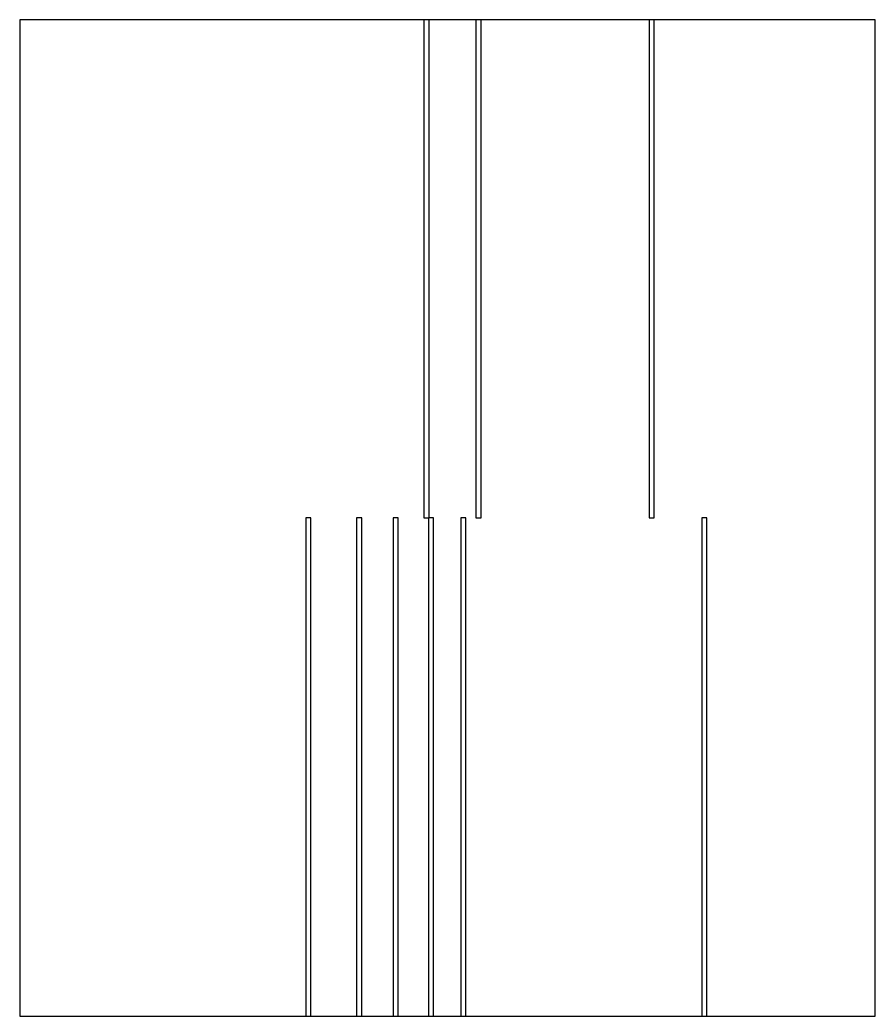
# Model space of a CAD drawing. Header units: millimetres. Extents: x 0 to 515, y 0 to 600.
import ezdxf

# ---------------------------------------------------------------- set-up
doc = ezdxf.new("R2010")
doc.units = ezdxf.units.MM
doc.layers.add('OUTLINE', color=5, linetype='Continuous')
doc.layers.add('SLOT', color=1, linetype='Continuous')

msp = doc.modelspace()

# ---------------------------------------------------------------- linework, layer by layer
at = {"layer": 'OUTLINE'}
msp.add_lwpolyline([(0, 0), (515.06, 0), (515.06, 600), (0, 600), (0, 0)], close=True, dxfattribs=at)
at = {"layer": 'SLOT'}
for points in [[(243.31, 300), (246.41, 300), (246.41, 600), (243.31, 600), (243.31, 300)], [(274.69, 300), (277.79, 300), (277.79, 600), (274.69, 600), (274.69, 300)], [(379, 300), (382.1, 300), (382.1, 600), (379, 600), (379, 300)], [(172.14, 0), (175.24, 0), (175.24, 300), (172.14, 300), (172.14, 0)], [(202.77, 0), (205.87, 0), (205.87, 300), (202.77, 300), (202.77, 0)], [(224.78, 0), (227.88, 0), (227.88, 300), (224.78, 300), (224.78, 0)], [(246.02, 0), (249.12, 0), (249.12, 300), (246.02, 300), (246.02, 0)], [(265.5, 0), (268.6, 0), (268.6, 300), (265.5, 300), (265.5, 0)], [(410.71, 0), (413.81, 0), (413.81, 300), (410.71, 300), (410.71, 0)]]:
    msp.add_lwpolyline(points, close=True, dxfattribs=at)

doc.saveas('drawing.dxf')
